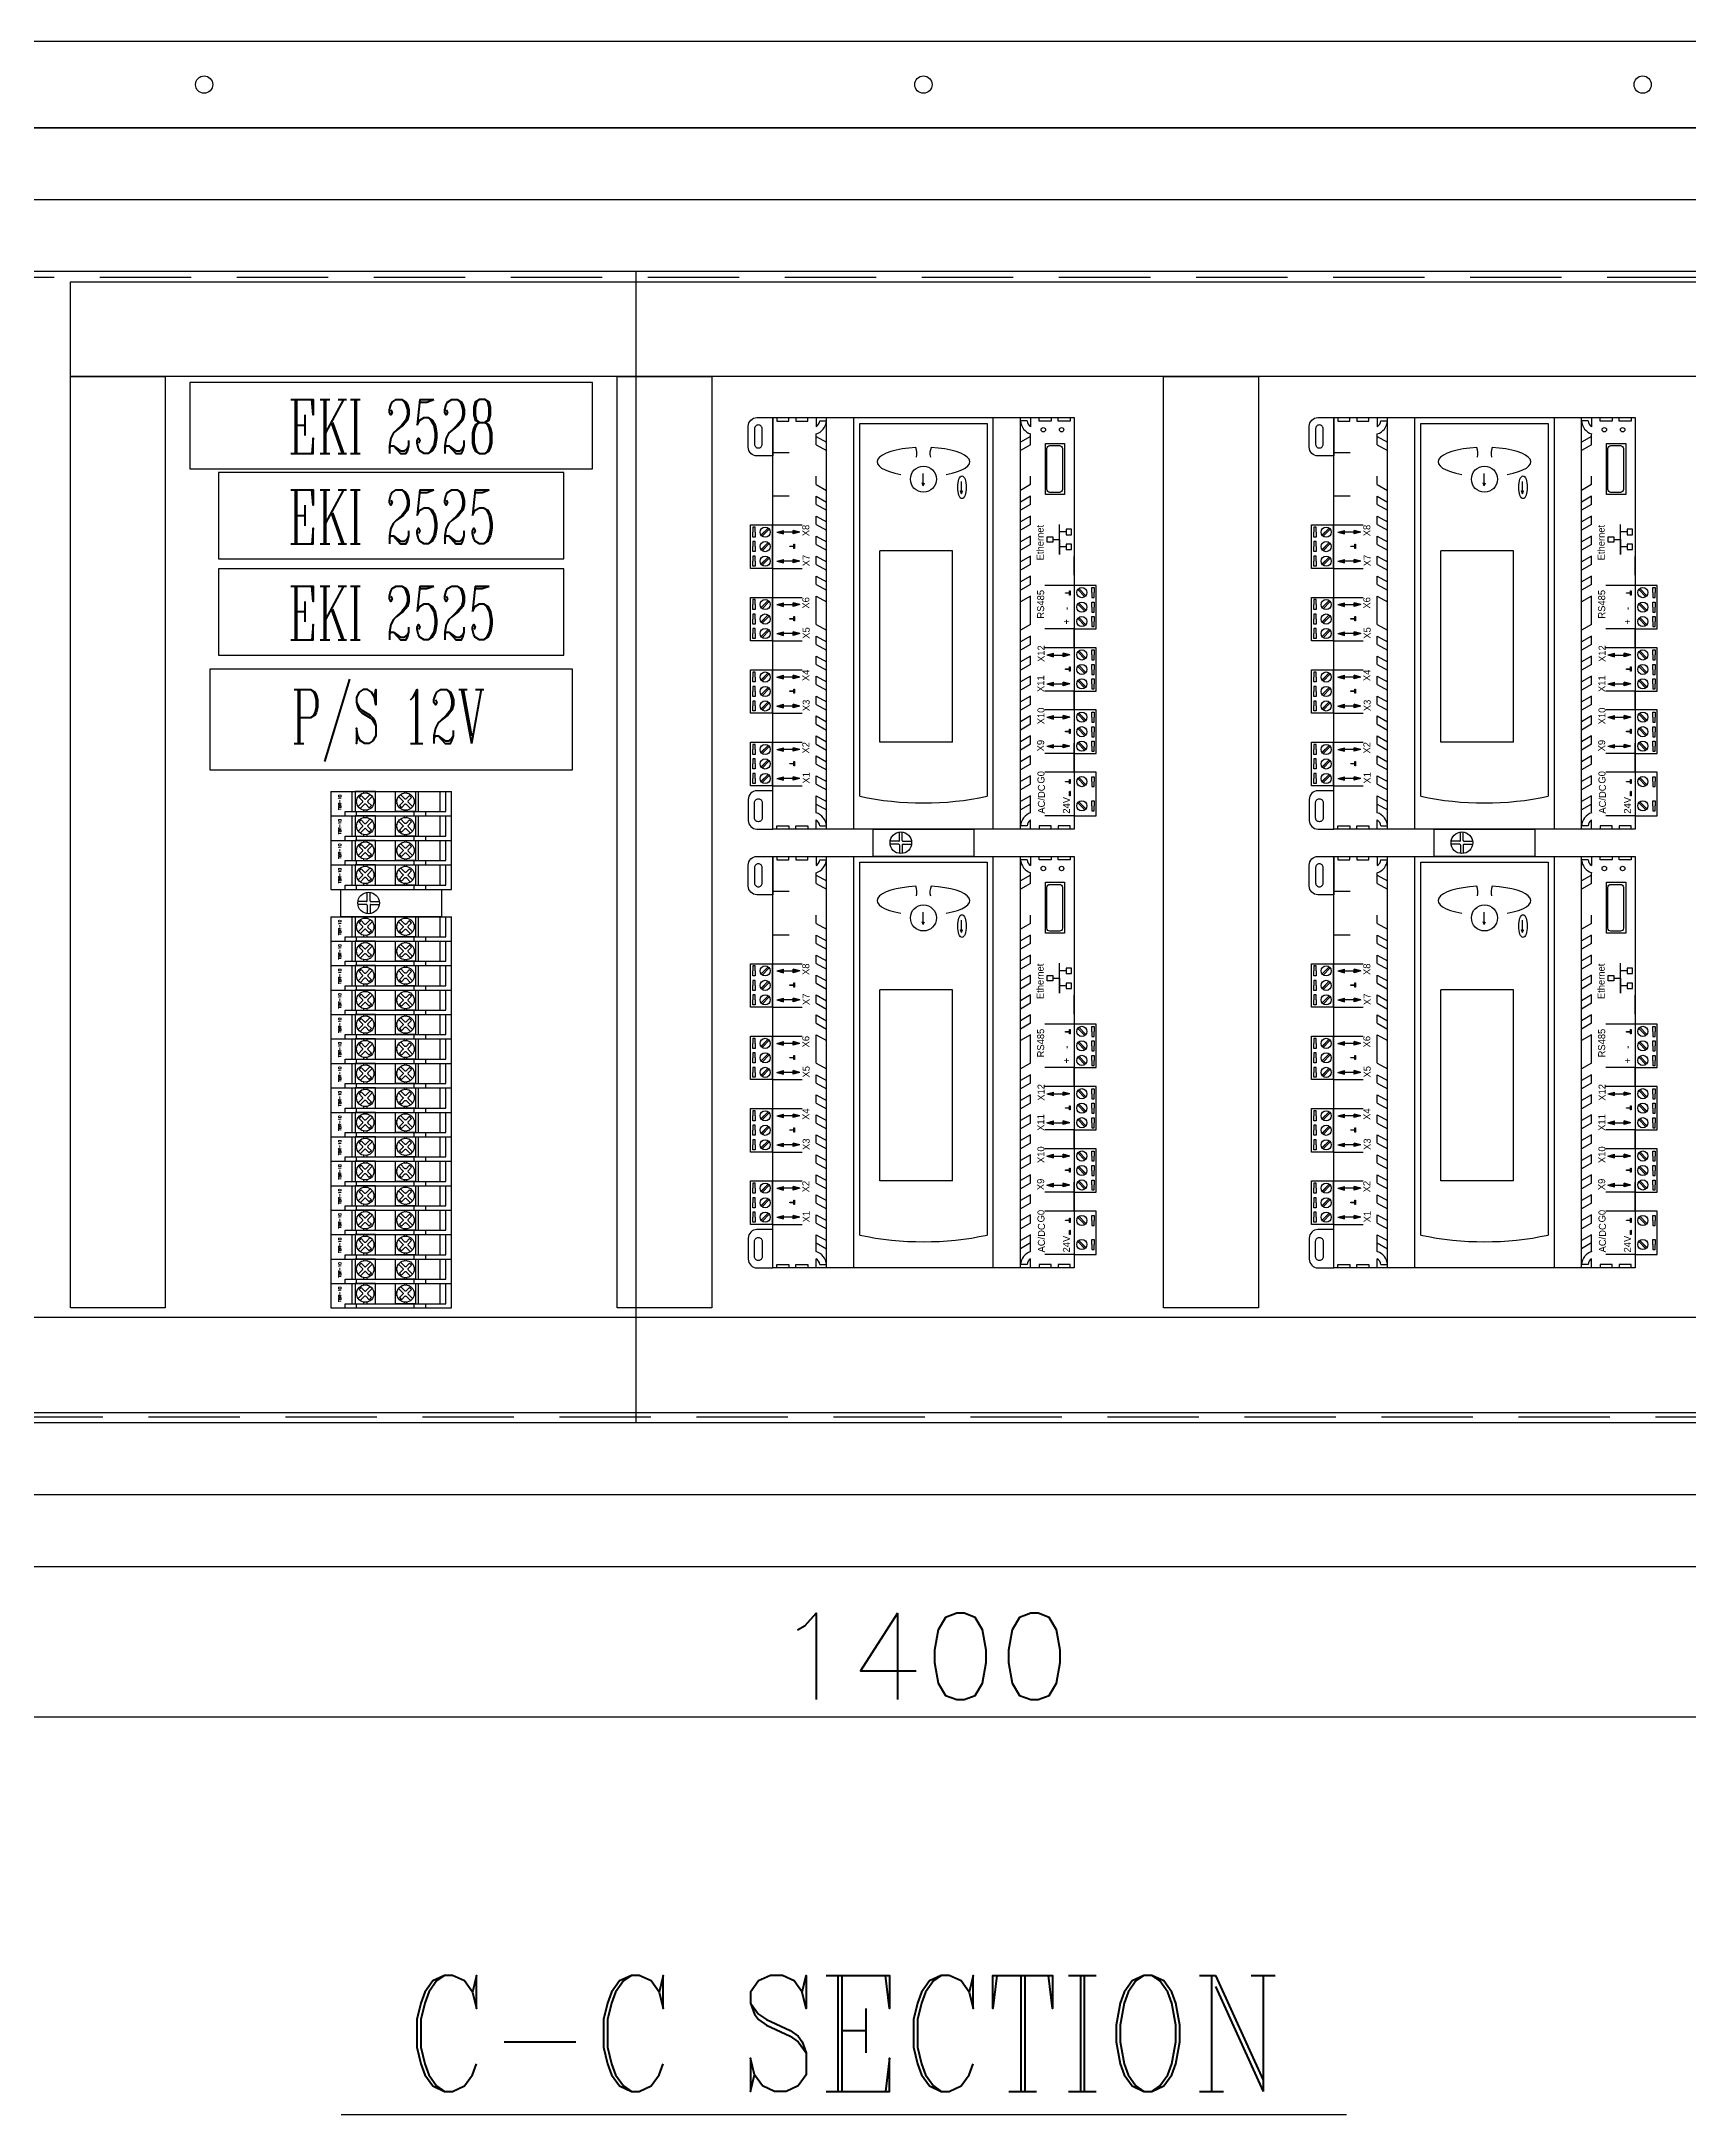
# Model space of a CAD drawing. Extents: x -276 to 10601, y -180 to 3883.
# Drawn here: x 2886 to 3459, y 1834 to 2555 of the extents above; entities that cross this region are included whole.
import ezdxf
from ezdxf.enums import TextEntityAlignment as Align

# ---------------------------------------------------------------- set-up
doc = ezdxf.new("R2010")
doc.units = 0
doc.header["$LTSCALE"] = 10
doc.header["$MEASUREMENT"] = 0
doc.linetypes.add('HIDDEN', pattern=[9.525, 6.35, -3.175])
doc.layers.get('0').update_dxf_attribs({"linetype": 'CONTINUOUS'})
doc.layers.get('Defpoints').update_dxf_attribs({"linetype": 'CONTINUOUS'})
doc.layers.add('TEXT', color=2, linetype='CONTINUOUS')
doc.styles.add('CHINA', font='ROMANC.SHX', dxfattribs={"width": 0.8, "bigfont": 'stsl.shx'})
doc.styles.add('STSL', font='simplex', dxfattribs={"bigfont": 'STSL.SHX'})
doc.styles.add('文字-水平', font='txt.shx', dxfattribs={"bigfont": 'ccad.shx'})
doc.dimstyles.get("Standard").update_dxf_attribs({"dimtxt": 0.18, "dimasz": 0.18, "dimexe": 0.18, "dimexo": 0.0625, "dimgap": 0.09, "dimtad": 0, "dimtih": 1, "dimtoh": 1, "dimdec": 0, "dimzin": 0, "dimdsep": 46, "dimtxsty": 'Standard', "dimcen": 0.09, "dimadec": 1, "dimazin": 0, "dimtfac": 1, "dimtdec": 0, "dimtofl": 0, "dimtmove": 0, "dimatfit": 3, "dimfxl": 0, "dimtolj": 1, "dimtzin": 0, "dimarcsym": 0})

# ---------------------------------------------------------------- blocks, each defined once
blk = doc.blocks.new('*D21')
at = {"color": 3, "lineweight": -2, "ltscale": 0.5, "transparency": 16777216}
for p, q in [((2492.73, 2066.91), (2492.73, 1968.6)), ((3892.73, 2066.91), (3892.73, 1968.6)), ((2510.73, 1972.6), (3874.73, 1972.6))]:
    blk.add_line(p, q, dxfattribs=at)
at = {"color": 3, "ltscale": 0.5, "transparency": 16777216}
for points in [[(2510.73, 1975.6), (2510.73, 1969.6), (2492.73, 1972.6)], [(3874.73, 1975.6), (3874.73, 1969.6), (3892.73, 1972.6)]]:
    blk.add_solid(points, dxfattribs=at)
at = {"layer": 'Defpoints', "color": 0, "ltscale": 0.5, "transparency": 16777216}
for p in [(2492.73, 2074.91), (3892.73, 2074.91), (3892.73, 1972.6)]:
    blk.add_point(p, dxfattribs=at)
at = {"color": 3, "ltscale": 0.5, "transparency": 16777216, "insert": (3192.73, 1993.6), "char_height": 30, "attachment_point": 5, "style": 'STSL'}
blk.add_mtext('\\A1;1400', dxfattribs=at)
blk = doc.blocks.new('JT')
h = blk.add_hatch(color=256)
h.paths.add_polyline_path([(1354.3, 180.8), (1354.3, 177), (1355.3, 177)])
h.paths.add_polyline_path([(1354.3, 180.8), (1353.3, 177), (1354.3, 177)])
for p, q in [((1354.3, 180.8), (1353.3, 177)), ((1354.3, 180.8), (1355.3, 177)), ((1353.3, 177), (1355.3, 177))]:
    blk.add_line(p, q)
blk = doc.blocks.new('FJ')
h = blk.add_hatch(color=256)
h.paths.add_polyline_path([(1363.9, 177.4), (1362.7, 177.4), (1362.7, 177.1), (1363.9, 177.1)])
h.paths.add_polyline_path([(1362.7, 177.4), (1361.5, 177.4), (1361.5, 177.1), (1362.7, 177.1)])
blk.add_lwpolyline([(1361.5, 177.4), (1363.9, 177.4), (1363.9, 177.1), (1361.5, 177.1)], close=True)
blk = doc.blocks.new('A$C52AC485F')
for p, q in [((15.08, 120.15), (19.71, 120.15)), ((15.08, 112.58), (15.08, 120.15)), ((15.08, 120.15), (20.12, 120.15)), ((16.14, 116.17), (18.66, 113.71)), ((16.49, 116.54), (19.02, 114.07)), ((16.49, 116.54), (19.02, 114.07)), ((16.52, 116.51), (19.02, 114.07)), ((19.71, 120.15), (24.35, 120.15)), ((20.12, 120.15), (25.15, 120.15)), ((21.18, 116.17), (23.7, 113.71)), ((21.53, 116.54), (24.06, 114.07)), ((21.53, 116.54), (24.06, 114.07)), ((21.56, 116.51), (24.06, 114.07)), ((24.35, 120.15), (28.98, 120.15)), ((25.15, 120.15), (30.19, 120.15)), ((26.21, 116.17), (28.73, 113.71)), ((26.56, 116.54), (29.09, 114.07)), ((26.56, 116.54), (29.09, 114.07)), ((26.59, 116.51), (29.09, 114.07)), ((30.19, 120.15), (30.19, 112.58)), ((40.26, 120.15), (44.89, 120.15)), ((40.26, 112.58), (40.26, 120.15)), ((40.26, 120.15), (45.29, 120.15)), ((41.32, 116.17), (43.84, 113.71)), ((41.67, 116.54), (44.2, 114.07)), ((41.67, 116.54), (44.2, 114.07)), ((41.7, 116.51), (44.2, 114.07)), ((44.89, 120.15), (49.52, 120.15)), ((45.29, 120.15), (50.33, 120.15)), ((46.36, 116.17), (48.88, 113.71)), ((46.71, 116.54), (49.23, 114.07)), ((46.71, 116.54), (49.23, 114.07)), ((46.74, 116.51), (49.23, 114.07)), ((49.52, 120.15), (54.16, 120.15)), ((50.33, 120.15), (55.36, 120.15)), ((51.39, 116.17), (53.91, 113.71)), ((51.74, 116.54), (54.27, 114.07)), ((51.74, 116.54), (54.27, 114.07)), ((51.77, 116.51), (54.27, 114.07)), ((55.37, 120.15), (55.37, 112.58)), ((65.44, 120.15), (70.07, 120.15)), ((65.44, 112.58), (65.44, 120.15)), ((65.44, 120.15), (70.47, 120.15)), ((66.5, 116.17), (69.02, 113.71)), ((66.85, 116.54), (69.38, 114.07)), ((66.85, 116.54), (69.38, 114.07)), ((66.88, 116.51), (69.38, 114.07)), ((70.07, 120.15), (74.7, 120.15)), ((70.47, 120.15), (75.51, 120.15)), ((71.53, 116.17), (74.05, 113.71)), ((71.88, 116.54), (74.41, 114.07)), ((71.88, 116.54), (74.41, 114.07)), ((71.91, 116.51), (74.41, 114.07)), ((74.7, 120.15), (79.33, 120.15)), ((75.51, 120.15), (80.54, 120.15)), ((76.57, 116.17), (79.09, 113.71)), ((76.92, 116.54), (79.45, 114.07)), ((76.92, 116.54), (79.45, 114.07)), ((76.95, 116.51), (79.45, 114.07)), ((80.54, 120.15), (80.54, 112.58)), ((90.61, 120.15), (95.25, 120.15)), ((90.61, 112.58), (90.61, 120.15)), ((90.61, 120.15), (95.65, 120.15)), ((91.67, 116.17), (94.2, 113.71)), ((92.03, 116.54), (94.55, 114.07)), ((92.03, 116.54), (94.55, 114.07)), ((92.06, 116.51), (94.55, 114.07)), ((95.25, 120.15), (99.88, 120.15)), ((95.65, 120.15), (100.68, 120.15)), ((96.71, 116.17), (99.23, 113.71)), ((97.06, 116.54), (99.59, 114.07)), ((97.06, 116.54), (99.59, 114.07)), ((97.09, 116.51), (99.59, 114.07)), ((99.88, 120.15), (104.51, 120.15)), ((100.68, 120.15), (105.72, 120.15)), ((101.75, 116.17), (104.27, 113.71)), ((102.1, 116.54), (104.62, 114.07)), ((102.1, 116.54), (104.62, 114.07)), ((102.13, 116.51), (104.62, 114.07)), ((105.72, 120.15), (105.72, 112.58)), ((0, 112.44), (143, 112.44)), ((0, 7.71), (0, 112.44)), ((0, 112.44), (15.11, 112.44)), ((0, 111.08), (1.17, 111.08)), ((1.17, 111.08), (1.17, 106.91)), ((15.08, 112.58), (20.12, 112.58)), ((15.08, 112.44), (15.08, 102.27)), ((17.57, 105.31), (17.57, 108.68)), ((20.12, 112.58), (25.15, 112.58)), ((25.15, 112.58), (30.19, 112.58)), ((27.64, 105.31), (27.64, 108.68)), ((30.19, 112.44), (30.19, 102.27)), ((30.19, 112.44), (40.26, 112.44)), ((40.26, 112.58), (45.29, 112.58)), ((40.26, 112.44), (40.26, 102.27)), ((42.75, 105.31), (42.75, 108.68)), ((45.29, 112.58), (50.33, 112.58)), ((50.33, 112.58), (55.37, 112.58)), ((52.81, 105.31), (52.81, 108.68)), ((55.37, 112.44), (55.37, 102.27)), ((65.44, 112.58), (70.47, 112.58)), ((65.44, 112.44), (65.44, 102.27)), ((67.92, 105.31), (67.92, 108.68)), ((70.47, 112.58), (75.51, 112.58)), ((75.51, 112.58), (80.54, 112.58)), ((77.99, 105.31), (77.99, 108.68)), ((80.54, 112.44), (80.54, 102.27)), ((90.61, 112.58), (95.65, 112.58)), ((90.61, 112.44), (90.61, 102.27)), ((93.1, 105.31), (93.1, 108.68)), ((95.65, 112.58), (100.68, 112.58)), ((100.68, 112.58), (105.72, 112.58)), ((103.17, 105.31), (103.17, 108.68)), ((105.72, 112.44), (105.72, 102.27)), ((115.79, 112.44), (115.79, 106.73)), ((130.9, 112.44), (130.9, 106.73)), ((143, 111.08), (141.82, 111.08)), ((141.82, 111.08), (141.82, 106.91)), ((143, 112.44), (143, 7.71)), ((1.17, 106.91), (0, 106.91)), ((0, 104.43), (1.17, 104.43)), ((1.17, 104.43), (1.17, 100.26)), ((141.82, 106.91), (143, 106.91)), ((143, 104.43), (141.82, 104.43)), ((141.82, 104.43), (141.82, 100.26)), ((1.17, 100.26), (0, 100.26)), ((0, 97.33), (3.16, 97.33)), ((0, 93.81), (143, 93.81)), ((1.14, 96.1), (1.14, 93.81)), ((5.68, 97.33), (11.53, 97.33)), ((8.64, 97.33), (6.64, 93.81)), ((11.53, 97.33), (9.54, 93.81)), ((15.58, 97.33), (13.59, 93.81)), ((15.58, 97.33), (13.59, 93.81)), ((15.58, 97.33), (18.47, 97.33)), ((18.47, 97.33), (16.48, 93.81)), ((18.47, 97.33), (16.48, 93.81)), ((22.52, 97.33), (20.53, 93.81)), ((22.52, 97.33), (25.41, 97.33)), ((25.41, 97.33), (23.42, 93.81)), ((29.46, 97.33), (27.47, 93.81)), ((29.46, 97.33), (32.36, 97.33)), ((32.36, 97.33), (30.36, 93.81)), ((36.41, 97.33), (34.41, 93.81)), ((36.41, 97.33), (39.3, 97.33)), ((39.3, 97.33), (37.31, 93.81)), ((43.35, 97.33), (41.35, 93.81)), ((43.35, 97.33), (46.24, 97.33)), ((46.24, 97.33), (44.25, 93.81)), ((50.29, 97.33), (48.3, 93.81)), ((50.29, 97.33), (53.18, 97.33)), ((53.18, 97.33), (51.19, 93.81)), ((57.23, 97.33), (55.24, 93.81)), ((57.23, 97.33), (60.13, 97.33)), ((60.13, 97.33), (58.13, 93.81)), ((64.18, 97.33), (62.18, 93.81)), ((64.18, 97.33), (67.07, 97.33)), ((67.07, 97.33), (65.07, 93.81)), ((71.12, 97.33), (69.12, 93.81)), ((71.12, 97.33), (78.06, 97.33)), ((78.06, 97.33), (80.95, 97.33)), ((80.95, 97.33), (78.96, 93.81)), ((85, 97.33), (83.01, 93.81)), ((85, 97.33), (87.9, 97.33)), ((87.9, 97.33), (85.9, 93.81)), ((91.94, 97.33), (89.95, 93.81)), ((91.94, 97.33), (94.84, 97.33)), ((94.84, 97.33), (92.84, 93.81)), ((98.89, 97.33), (96.89, 93.81)), ((98.89, 97.33), (101.78, 97.33)), ((101.78, 97.33), (99.79, 93.81)), ((105.83, 97.33), (103.84, 93.81)), ((105.83, 97.33), (108.72, 97.33)), ((108.72, 97.33), (106.73, 93.81)), ((112.77, 97.33), (110.78, 93.81)), ((112.77, 97.33), (115.66, 97.33)), ((115.66, 97.33), (113.67, 93.81)), ((119.71, 97.33), (117.72, 93.81)), ((119.71, 97.33), (122.61, 97.33)), ((133.6, 97.33), (131.6, 93.81)), ((133.6, 97.33), (137.32, 97.33)), ((136.49, 97.33), (134.5, 93.81)), ((143, 97.33), (139.84, 97.33)), ((141.82, 100.26), (143, 100.26)), ((141.86, 96.1), (141.86, 93.81)), ((0, 84.24), (143, 84.24)), ((11.38, 82.23), (140.99, 82.23)), ((140.99, 82.23), (140.99, 37.92)), ((30.21, 75.18), (96.68, 75.18)), ((30.21, 50), (30.21, 75.18)), ((96.68, 50), (96.68, 75.18)), ((119.31, 60.12), (120.31, 60.48)), ((119.31, 60.12), (123.58, 60.12)), ((119.31, 60.12), (120.31, 59.76)), ((30.21, 50), (96.68, 50)), ((116.53, 46.84), (117.53, 47.21)), ((116.53, 46.84), (120.8, 46.84)), ((116.53, 46.84), (117.53, 46.48)), ((117.53, 47.21), (117.53, 46.48)), ((140.99, 37.92), (11.38, 37.92)), ((143, 35.9), (0, 35.9)), ((0, 26.34), (143, 26.34)), ((0, 22.81), (3.16, 22.81)), ((1.14, 24.05), (1.14, 26.34)), ((5.68, 22.81), (11.53, 22.81)), ((8.64, 22.81), (6.64, 26.34)), ((11.53, 22.81), (9.54, 26.34)), ((15.58, 22.81), (13.59, 26.34)), ((15.58, 22.81), (13.59, 26.34)), ((15.58, 22.81), (18.47, 22.81)), ((18.47, 22.81), (16.48, 26.34)), ((18.47, 22.81), (16.48, 26.34)), ((22.52, 22.81), (20.53, 26.34)), ((22.52, 22.81), (25.41, 22.81)), ((25.41, 22.81), (23.42, 26.34)), ((29.46, 22.81), (27.47, 26.34)), ((29.46, 22.81), (32.36, 22.81)), ((32.36, 22.81), (30.36, 26.34)), ((36.41, 22.81), (34.41, 26.34)), ((36.41, 22.81), (39.3, 22.81)), ((39.3, 22.81), (37.31, 26.34)), ((43.35, 22.81), (41.35, 26.34)), ((43.35, 22.81), (46.24, 22.81)), ((46.24, 22.81), (44.25, 26.34)), ((50.29, 22.81), (48.3, 26.34)), ((50.29, 22.81), (53.18, 22.81)), ((53.18, 22.81), (51.19, 26.34)), ((57.23, 22.81), (55.24, 26.34)), ((57.23, 22.81), (60.13, 22.81)), ((60.13, 22.81), (58.13, 26.34)), ((64.18, 22.81), (62.18, 26.34)), ((64.18, 22.81), (67.07, 22.81)), ((67.07, 22.81), (65.07, 26.34)), ((71.12, 22.81), (69.12, 26.34)), ((71.12, 22.81), (78.06, 22.81)), ((78.06, 22.81), (80.95, 22.81)), ((80.95, 22.81), (78.96, 26.34)), ((85, 22.81), (83.01, 26.34)), ((85, 22.81), (87.9, 22.81)), ((87.9, 22.81), (85.9, 26.34)), ((91.94, 22.81), (89.95, 26.34)), ((91.94, 22.81), (94.84, 22.81)), ((94.84, 22.81), (92.84, 26.34)), ((98.89, 22.81), (96.89, 26.34)), ((98.89, 22.81), (101.78, 22.81)), ((101.78, 22.81), (99.79, 26.34)), ((105.83, 22.81), (103.84, 26.34)), ((105.83, 22.81), (108.72, 22.81)), ((108.72, 22.81), (106.73, 26.34)), ((112.77, 22.81), (110.78, 26.34)), ((112.77, 22.81), (115.66, 22.81)), ((115.66, 22.81), (113.67, 26.34)), ((119.71, 22.81), (117.72, 26.34)), ((119.71, 22.81), (122.61, 22.81)), ((133.6, 22.81), (131.6, 26.34)), ((133.6, 22.81), (137.32, 22.81)), ((136.49, 22.81), (134.5, 26.34)), ((143, 22.81), (139.84, 22.81)), ((141.86, 24.05), (141.86, 26.34)), ((1.17, 19.88), (0, 19.88)), ((0, 15.72), (1.17, 15.72)), ((1.17, 15.72), (1.17, 19.88)), ((4.63, 7.71), (4.63, 17.88)), ((19.74, 7.71), (19.74, 17.88)), ((26.28, 7.71), (26.28, 17.88)), ((28.77, 14.84), (28.77, 11.46)), ((38.84, 14.84), (38.84, 11.46)), ((41.39, 7.71), (41.39, 17.88)), ((47.94, 7.71), (47.94, 17.88)), ((50.42, 14.84), (50.42, 11.46)), ((60.49, 14.84), (60.49, 11.46)), ((63.04, 7.71), (63.04, 17.88)), ((69.59, 7.71), (69.59, 17.88)), ((84.7, 7.71), (84.7, 17.88)), ((100.66, 15.14), (100.66, 12.83)), ((141.82, 15.72), (141.82, 19.88)), ((141.82, 19.88), (143, 19.88)), ((143, 15.72), (141.82, 15.72)), ((1.17, 13.23), (0, 13.23)), ((0, 9.06), (1.17, 9.06)), ((143, 7.71), (0, 7.71)), ((1.17, 9.06), (1.17, 13.23)), ((4.63, 7.57), (4.63, 0)), ((4.63, 7.57), (9.67, 7.57)), ((9.67, 7.57), (14.7, 7.57)), ((14.7, 7.57), (19.74, 7.57)), ((19.74, 7.71), (29.81, 7.71)), ((19.74, 7.71), (26.28, 7.71)), ((19.74, 0), (19.74, 7.57)), ((26.28, 7.57), (26.28, 0)), ((26.28, 7.57), (31.32, 7.57)), ((31.32, 7.57), (36.35, 7.57)), ((36.35, 7.57), (41.39, 7.57)), ((41.39, 7.71), (47.94, 7.71)), ((41.39, 0), (41.39, 7.57)), ((47.94, 7.57), (47.94, 0)), ((47.94, 7.57), (52.97, 7.57)), ((52.97, 7.57), (58.01, 7.57)), ((58.01, 7.57), (63.04, 7.57)), ((63.04, 7.71), (69.59, 7.71)), ((63.04, 0), (63.04, 7.57)), ((69.59, 7.57), (69.59, 0)), ((69.59, 7.57), (74.62, 7.57)), ((74.62, 7.57), (79.66, 7.57)), ((79.66, 7.57), (84.7, 7.57)), ((84.7, 0), (84.7, 7.57)), ((88.22, 7.71), (94.77, 7.71)), ((95.45, 12.83), (105.87, 12.83)), ((100.66, 12.83), (95.45, 12.83)), ((98.05, 10.52), (98.05, 12.83)), ((100.66, 12.83), (105.87, 12.83)), ((103.26, 10.52), (103.26, 12.83)), ((141.82, 9.06), (141.82, 13.23)), ((141.82, 13.23), (143, 13.23)), ((143, 9.06), (141.82, 9.06)), ((6.64, 3.98), (9.16, 6.44)), ((6.99, 3.61), (9.52, 6.08)), ((6.99, 3.61), (9.52, 6.08)), ((7.02, 3.64), (9.52, 6.08)), ((15.03, 3.98), (17.55, 6.44)), ((15.38, 3.61), (17.91, 6.08)), ((15.38, 3.61), (17.91, 6.08)), ((15.41, 3.64), (17.91, 6.08)), ((27.34, 3.98), (29.87, 6.44)), ((27.7, 3.61), (30.22, 6.08)), ((27.7, 3.61), (30.22, 6.08)), ((27.73, 3.64), (30.22, 6.08)), ((32.38, 3.98), (34.9, 6.44)), ((32.73, 3.61), (35.26, 6.08)), ((32.73, 3.61), (35.26, 6.08)), ((32.76, 3.64), (35.26, 6.08)), ((37.42, 3.98), (39.94, 6.44)), ((37.77, 3.61), (40.29, 6.08)), ((37.77, 3.61), (40.29, 6.08)), ((37.8, 3.64), (40.29, 6.08)), ((49, 3.98), (51.52, 6.44)), ((49.35, 3.61), (51.88, 6.08)), ((49.35, 3.61), (51.88, 6.08)), ((49.38, 3.64), (51.88, 6.08)), ((54.03, 3.98), (56.55, 6.44)), ((54.38, 3.61), (56.91, 6.08)), ((54.38, 3.61), (56.91, 6.08)), ((54.41, 3.64), (56.91, 6.08)), ((59.07, 3.98), (61.59, 6.44)), ((59.42, 3.61), (61.95, 6.08)), ((59.42, 3.61), (61.95, 6.08)), ((59.45, 3.64), (61.95, 6.08)), ((70.65, 3.98), (73.17, 6.44)), ((71, 3.61), (73.53, 6.08)), ((71, 3.61), (73.53, 6.08)), ((71.03, 3.64), (73.53, 6.08)), ((75.69, 3.98), (78.21, 6.44)), ((76.04, 3.61), (78.56, 6.08)), ((76.04, 3.61), (78.56, 6.08)), ((76.07, 3.64), (78.56, 6.08)), ((80.72, 3.98), (83.24, 6.44)), ((81.07, 3.61), (83.6, 6.08)), ((81.07, 3.61), (83.6, 6.08)), ((81.1, 3.64), (83.6, 6.08)), ((4.63, 0), (9.26, 0)), ((4.63, 0), (9.67, 0)), ((9.26, 0), (13.9, 0)), ((9.67, 0), (14.7, 0)), ((13.9, 0), (18.53, 0)), ((14.7, 0), (19.74, 0)), ((26.28, 0), (30.92, 0)), ((26.28, 0), (31.32, 0)), ((30.92, 0), (35.55, 0)), ((31.32, 0), (36.35, 0)), ((35.55, 0), (40.18, 0)), ((36.35, 0), (41.39, 0)), ((47.94, 0), (52.57, 0)), ((47.94, 0), (52.97, 0)), ((52.57, 0), (57.2, 0)), ((52.97, 0), (58.01, 0)), ((57.2, 0), (61.83, 0)), ((58.01, 0), (63.04, 0)), ((69.59, 0), (74.22, 0)), ((69.59, 0), (74.62, 0)), ((74.22, 0), (78.85, 0)), ((74.62, 0), (79.66, 0)), ((78.85, 0), (83.49, 0)), ((79.66, 0), (84.69, 0))]:
    blk.add_line(p, q)
for points in [[(0, 112.44), (13.32, 112.44), (13.32, 117.94, 0.414214), (10.3, 120.96), (3.02, 120.96, 0.414214), (0, 117.94)], [(3.87, 118.76), (9.24, 118.76, -0.414214), (10.55, 117.45), (10.55, 117.41, -0.414214), (9.24, 116.1), (3.87, 116.1, -0.414214), (2.56, 117.41), (2.56, 117.45, -0.414214)], [(143, 112.44), (129.68, 112.44), (129.68, 117.94, -0.414214), (132.7, 120.96), (139.98, 120.96, -0.414214), (143, 117.94)], [(139.13, 118.76), (133.76, 118.76, 0.414214), (132.45, 117.45), (132.45, 117.41, 0.414214), (133.76, 116.1), (139.13, 116.1, 0.414214), (140.44, 117.41), (140.44, 117.45, 0.414214)], [(118.01, 17.15), (132.26, 17.15, -0.414214), (133.26, 16.14), (133.26, 12.78, -0.414214), (132.26, 11.78), (118.01, 11.78, -0.414214), (117, 12.78), (117, 16.14, -0.414214)]]:
    blk.add_lwpolyline(points, format="xyb", close=True)
for points in [[(17.6, 118.58), (15.87, 118.58), (15.87, 119.41), (17.6, 119.41)], [(17.6, 118.58), (19.33, 118.58), (19.33, 119.41), (17.6, 119.41)], [(22.63, 118.58), (20.91, 118.58), (20.91, 119.41), (22.63, 119.41)], [(22.63, 118.58), (24.36, 118.58), (24.36, 119.41), (22.63, 119.41)], [(27.67, 118.58), (25.94, 118.58), (25.94, 119.41), (27.67, 119.41)], [(27.67, 118.58), (29.4, 118.58), (29.4, 119.41), (27.67, 119.41)], [(42.78, 118.58), (41.05, 118.58), (41.05, 119.41), (42.78, 119.41)], [(42.78, 118.58), (44.51, 118.58), (44.51, 119.41), (42.78, 119.41)], [(47.81, 118.58), (46.08, 118.58), (46.08, 119.41), (47.81, 119.41)], [(47.81, 118.58), (49.54, 118.58), (49.54, 119.41), (47.81, 119.41)], [(52.85, 118.58), (51.12, 118.58), (51.12, 119.41), (52.85, 119.41)], [(52.85, 118.58), (54.58, 118.58), (54.58, 119.41), (52.85, 119.41)], [(67.95, 118.58), (66.22, 118.58), (66.22, 119.41), (67.95, 119.41)], [(67.95, 118.58), (69.68, 118.58), (69.68, 119.41), (67.95, 119.41)], [(72.99, 118.58), (71.26, 118.58), (71.26, 119.41), (72.99, 119.41)], [(72.99, 118.58), (74.72, 118.58), (74.72, 119.41), (72.99, 119.41)], [(78.02, 118.58), (76.29, 118.58), (76.29, 119.41), (78.02, 119.41)], [(78.02, 118.58), (79.75, 118.58), (79.75, 119.41), (78.02, 119.41)], [(93.13, 118.58), (91.4, 118.58), (91.4, 119.41), (93.13, 119.41)], [(93.13, 118.58), (94.86, 118.58), (94.86, 119.41), (93.13, 119.41)], [(98.17, 118.58), (96.44, 118.58), (96.44, 119.41), (98.17, 119.41)], [(98.17, 118.58), (99.9, 118.58), (99.9, 119.41), (98.17, 119.41)], [(103.2, 118.58), (101.47, 118.58), (101.47, 119.41), (103.2, 119.41)], [(103.2, 118.58), (104.93, 118.58), (104.93, 119.41), (103.2, 119.41)], [(8.09, 1.56), (6.36, 1.56), (6.36, 0.74), (8.09, 0.74)], [(8.09, 1.56), (9.82, 1.56), (9.82, 0.74), (8.09, 0.74)], [(16.48, 1.56), (14.75, 1.56), (14.75, 0.74), (16.48, 0.74)], [(16.48, 1.56), (18.21, 1.56), (18.21, 0.74), (16.48, 0.74)], [(28.8, 1.56), (27.07, 1.56), (27.07, 0.74), (28.8, 0.74)], [(28.8, 1.56), (30.53, 1.56), (30.53, 0.74), (28.8, 0.74)], [(33.84, 1.56), (32.11, 1.56), (32.11, 0.74), (33.84, 0.74)], [(33.84, 1.56), (35.57, 1.56), (35.57, 0.74), (33.84, 0.74)], [(38.87, 1.56), (37.14, 1.56), (37.14, 0.74), (38.87, 0.74)], [(38.87, 1.56), (40.6, 1.56), (40.6, 0.74), (38.87, 0.74)], [(50.45, 1.56), (48.72, 1.56), (48.72, 0.74), (50.45, 0.74)], [(50.45, 1.56), (52.18, 1.56), (52.18, 0.74), (50.45, 0.74)], [(55.49, 1.56), (53.76, 1.56), (53.76, 0.74), (55.49, 0.74)], [(55.49, 1.56), (57.22, 1.56), (57.22, 0.74), (55.49, 0.74)], [(60.52, 1.56), (58.79, 1.56), (58.79, 0.74), (60.52, 0.74)], [(60.52, 1.56), (62.25, 1.56), (62.25, 0.74), (60.52, 0.74)], [(72.11, 1.56), (70.38, 1.56), (70.38, 0.74), (72.11, 0.74)], [(72.11, 1.56), (73.84, 1.56), (73.84, 0.74), (72.11, 0.74)], [(77.14, 1.56), (75.41, 1.56), (75.41, 0.74), (77.14, 0.74)], [(77.14, 1.56), (78.87, 1.56), (78.87, 0.74), (77.14, 0.74)], [(82.18, 1.56), (80.45, 1.56), (80.45, 0.74), (82.18, 0.74)], [(82.18, 1.56), (83.91, 1.56), (83.91, 0.74), (82.18, 0.74)]]:
    blk.add_lwpolyline(points)
for points in [[(99.71, 17.07), (101.6, 17.07), (101.6, 15.14), (99.71, 15.14)], [(116.3, 17.67), (134.05, 17.67), (134.05, 10.99), (116.3, 10.99)], [(97.11, 8.59), (99, 8.59), (99, 10.52), (97.11, 10.52)], [(102.32, 8.59), (104.21, 8.59), (104.21, 10.52), (102.32, 10.52)]]:
    blk.add_lwpolyline(points, close=True)
for centre, radius in [((17.6, 115.11), 1.76), ((22.63, 115.11), 1.76), ((27.67, 115.11), 1.76), ((42.78, 115.11), 1.76), ((47.81, 115.11), 1.76), ((52.85, 115.11), 1.76), ((67.95, 115.11), 1.76), ((72.99, 115.11), 1.76), ((78.02, 115.11), 1.76), ((93.13, 115.11), 1.76), ((98.17, 115.11), 1.76), ((103.2, 115.11), 1.76), ((121.61, 60.07), 4.53), ((138.79, 18.4), 0.779), ((138.79, 12.05), 0.779), ((8.09, 5.04), 1.76), ((16.48, 5.04), 1.76), ((28.8, 5.04), 1.76), ((33.84, 5.04), 1.76), ((38.87, 5.04), 1.76), ((50.45, 5.04), 1.76), ((55.49, 5.04), 1.76), ((60.52, 5.04), 1.76), ((72.11, 5.04), 1.76), ((77.14, 5.04), 1.76), ((82.18, 5.04), 1.76)]:
    blk.add_circle(centre, radius)
for centre, radius, start, end in [((0.83, 98.89), 2.81, 276.4577, 326.41178), ((0.85, 98.87), 5.07, 273.34448, 342.34468), ((142.15, 98.87), 5.07, 197.65532, 266.65552), ((142.17, 98.89), 2.81, 213.58822, 263.5423), ((116.36, 60.07), 107.29, 168.08297, 191.91703), ((130.57, 67.96), 5.62, 256.89008, 291.35126), ((130.57, 52.19), 5.62, 68.64874, 103.10992), ((0.85, 21.27), 5.07, 17.65532, 86.65552), ((0.83, 21.26), 2.81, 33.58822, 83.5423), ((142.15, 21.27), 5.07, 93.34448, 162.34468), ((142.17, 21.26), 2.81, 96.4577, 146.41178)]:
    blk.add_arc(centre, radius, start, end)
for start_param, end_param in [(4.877685, 7.342597), (2.082181, 4.547093)]:
    blk.add_ellipse((127.65, 60.07), major_axis=(0, 16.11), ratio=0.3125, start_param=start_param, end_param=end_param)
blk.add_ellipse((118.79, 46.67), major_axis=(-3.93, 0), ratio=0.378004)
at = {"xscale": 0.6092576875105511, "yscale": 0.6092576875105511, "zscale": 0.6092576875105511}
for name, p in [('JT', (-807.53, 0.83)), ('JT', (-797.47, 0.83)), ('JT', (-782.36, 0.83)), ('JT', (-772.29, 0.83)), ('JT', (-757.18, 0.83)), ('JT', (-747.11, 0.83)), ('JT', (-732, 0.83)), ('JT', (-721.94, 0.83)), ('FJ', (-807.49, -2.99)), ('FJ', (-782.31, -2.99)), ('FJ', (-757.13, -2.99)), ('FJ', (-731.95, -2.99)), ('JT', (-796.33, -93.01)), ('JT', (-786.27, -93.01)), ('JT', (-774.68, -93.01)), ('JT', (-764.61, -93.01)), ('FJ', (-817.94, -98.79)), ('FJ', (-813.7, -98.79)), ('FJ', (-796.28, -98.79)), ('FJ', (-774.63, -98.79)), ('FJ', (-748.17, -98.79))]:
    blk.add_blockref(name, p, dxfattribs=at)
for name, p, xscale, yscale, zscale, rotation in [('JT', (-807.53, 213.16), -0.6092576875105511, 0.6092576874958968, 0.6092576875000183, 180), ('FJ', (130.71, -724.44), 0.6092576875105511, 0.6092576875105511, 0.6092576875105511, 90), ('JT', (-797.47, 213.16), -0.6092576875105511, 0.6092576874958968, 0.6092576875000183, 180), ('JT', (-782.36, 213.16), -0.6092576875105511, 0.6092576874958968, 0.6092576875000183, 180), ('FJ', (155.89, -724.44), 0.6092576875105511, 0.6092576875105511, 0.6092576875105511, 90), ('JT', (-772.29, 213.16), -0.6092576875105511, 0.6092576874958968, 0.6092576875000183, 180), ('JT', (-757.18, 213.16), -0.6092576875105511, 0.6092576874958968, 0.6092576875000183, 180), ('FJ', (181.06, -724.44), 0.6092576875105511, 0.6092576875105511, 0.6092576875105511, 90), ('JT', (-747.11, 213.16), -0.6092576875105511, 0.6092576874958968, 0.6092576875000183, 180), ('JT', (-732, 213.16), -0.6092576875105511, 0.6092576874958968, 0.6092576875000183, 180), ('FJ', (206.24, -724.44), 0.6092576875105511, 0.6092576875105511, 0.6092576875105511, 90), ('JT', (-721.94, 213.16), -0.6092576875105511, 0.6092576874958968, 0.6092576875000183, 180), ('FJ', (124.49, -820.24), 0.6092576875105511, 0.6092576875105511, 0.6092576875105511, 90), ('JT', (-796.33, 119.31), -0.6092576875105511, 0.6092576874958968, 0.6092576875000183, 180), ('FJ', (141.91, -820.24), 0.6092576875105511, 0.6092576875105511, 0.6092576875105511, 90), ('JT', (-786.27, 119.31), -0.6092576875105511, 0.6092576874958968, 0.6092576875000183, 180), ('JT', (-774.68, 119.31), -0.6092576875105511, 0.6092576874958968, 0.6092576875000183, 180), ('FJ', (163.56, -820.24), 0.6092576875105511, 0.6092576875105511, 0.6092576875105511, 90), ('JT', (-764.61, 119.31), -0.6092576875105511, 0.6092576874958968, 0.6092576875000183, 180), ('FJ', (190.02, -820.24), 0.6092576875105511, 0.6092576875105511, 0.6092576875105511, 90)]:
    blk.add_blockref(name, p, dxfattribs=dict(xscale=xscale, yscale=yscale, zscale=zscale, rotation=rotation))
at = {"char_height": 2.437, "width": 15.4159}
for s, insert, attachment_point in [('{\\fLiSu|b0|i0|c134|p49;X1}', (15.81, 102.06), 1), ('{\\fLiSu|b0|i0|c134|p49;X2}', (26.25, 102.18), 1), ('{\\fLiSu|b0|i0|c134|p49;X3}', (40.98, 102.06), 1), ('{\\fLiSu|b0|i0|c134|p49;X4}', (51.43, 102.18), 1), ('{\\fLiSu|b0|i0|c134|p49;X5}', (66.16, 102.06), 1), ('{\\fLiSu|b0|i0|c134|p49;X6}', (76.61, 102.18), 1), ('{\\fLiSu|b0|i0|c134|p49;X7}', (91.34, 102.06), 1), ('{\\fLiSu|b0|i0|c134|p49;X8}', (101.78, 102.18), 1), ('{\\fLiSu|b0|i0|c134|p49;AC/DC  }', (5.36, 17.82), 7), ('{\\fLiSu|b0|i0|c134|p49;G0}', (15.8, 17.97), 7), ('{\\fLiSu|b0|i0|c134|p49;X9}', (27.01, 18.08), 7), ('{\\fLiSu|b0|i0|c134|p49;X10}', (36.42, 17.97), 7), ('{\\fLiSu|b0|i0|c134|p49;X11}', (47.63, 18.08), 7), ('{\\fLiSu|b0|i0|c134|p49;X12}', (58.08, 17.97), 7), ('{\\fLiSu|b0|i0|c134|p49;RS485}', (73.14, 18.08), 7), ('{\\fLiSu|b0|i0|c134|p49;Ethernet}', (93.41, 18.26), 7), ('{\\fLiSu|b0|i0|c134|p49;24V }', (5.36, 9.16), 7), ('{\\fLiSu|b0|i0|c134|p49;~ }', (11.55, 7.9), 7), ('{\\fLiSu|b0|i0|c134|p49;+ }', (71.09, 9.16), 7), ('{\\fLiSu|b0|i0|c134|p49;-}', (76.11, 9.16), 7)]:
    blk.add_mtext(s, dxfattribs=dict(at, insert=insert, attachment_point=attachment_point))
blk = doc.blocks.new('MLIBTB1C')
at = {"color": 1}
for p, q in [((4, 8.34), (1.03, 8.34)), ((4, 8.34), (1.03, 8.34)), ((4, 7.34), (1.03, 7.34)), ((4, 7.34), (1.03, 7.34)), ((4.25, 8.59), (4.25, 11.55)), ((4.25, 8.59), (4.25, 11.55)), ((5.25, 8.59), (5.25, 11.55)), ((5.25, 8.59), (5.25, 11.55)), ((5.5, 8.34), (8.47, 8.34)), ((5.5, 8.34), (8.47, 8.34)), ((5.5, 7.34), (8.47, 7.34)), ((5.5, 7.34), (8.47, 7.34)), ((4.25, 7.09), (4.25, 4.12)), ((4.25, 7.09), (4.25, 4.12)), ((5.25, 7.09), (5.25, 4.12)), ((5.25, 7.09), (5.25, 4.12))]:
    blk.add_line(p, q, dxfattribs=at)
blk.add_lwpolyline([(9.5, 17.5), (9.5, -17.5), (0, -17.5), (0, 17.5)], close=True, dxfattribs=at)
blk.add_lwpolyline([(9.5, 17.5), (9.5, -17.5), (0, -17.5), (0, 17.5)], close=True, dxfattribs=at)
blk.add_circle((4.75, 7.84), 3.75, dxfattribs=at)
blk.add_circle((4.75, 7.84), 3.75, dxfattribs=at)
for centre, start, end in [((4, 8.59), 270, 0), ((4, 8.59), 270, 0), ((4, 7.09), 0, 90), ((4, 7.09), 0, 90), ((5.5, 8.59), 180, 270), ((5.5, 8.59), 180, 270), ((5.5, 7.09), 90, 180), ((5.5, 7.09), 90, 180)]:
    blk.add_arc(centre, 0.25, start, end, dxfattribs=at)
blk = doc.blocks.new('MLIBTB4A')
for p, q in [((8.5, 21), (0, 21)), ((0, 21), (0, -21)), ((0, 16), (1.5, 16)), ((1.5, 16), (1.5, -19)), ((8.5, 21), (8.5, -21)), ((0, 12), (1.5, 12)), ((1.5, 13.5), (8.5, 13.5)), ((0, -8), (1.5, -8)), ((0, -12), (1.5, -12)), ((1.5, -9.5), (8.5, -9.5)), ((0, -21), (8.5, -21)), ((1.5, -17), (8.5, -17)), ((1.5, -19), (8.5, -19)), ((8.5, -19), (8.5, -21))]:
    blk.add_line(p, q)
for points in [[(1.5, 5.5), (8.5, 5.5), (8.5, 12.5), (1.5, 12.5)], [(1.5, -1.5), (8.5, -1.5), (8.5, -8.5), (1.5, -8.5)]]:
    blk.add_lwpolyline(points, close=True)
for points in [[(1.5, 9.5), (2.04, 9.5)], [(2.04, 8.5), (1.5, 8.5)], [(4.5, 11.96), (4.5, 12.5)], [(5.5, 12.5), (5.5, 11.96)], [(7.96, 9.5), (8.5, 9.5)], [(8.5, 8.5), (7.96, 8.5)], [(4.5, 5.5), (4.5, 6.04)], [(5.5, 6.04), (5.5, 5.5)], [(2.04, -4.5), (1.5, -4.5)], [(1.5, -5.5), (2.04, -5.5)], [(4.5, -1.5), (4.5, -2.04)], [(5.5, -2.04), (5.5, -1.5)], [(8.5, -4.5), (7.96, -4.5)], [(7.96, -5.5), (8.5, -5.5)], [(4.5, -7.96), (4.5, -8.5)], [(5.5, -8.5), (5.5, -7.96)]]:
    blk.add_lwpolyline(points)
for points in [[(6.74, 6.55), (5.21, 8.08, 0.414214), (4.79, 8.08), (3.59, 6.88), (2.88, 7.59), (4.08, 8.79, 0.414214), (4.08, 9.21), (2.55, 10.74)], [(3.26, 11.45), (4.79, 9.92, 0.414214), (5.21, 9.92), (6.41, 11.12), (7.12, 10.41), (5.92, 9.21, 0.414214), (5.92, 8.79), (7.45, 7.26)], [(6.74, -2.55), (5.21, -4.08, -0.414214), (4.79, -4.08), (3.59, -2.88), (2.88, -3.59), (4.08, -4.79, -0.414214), (4.08, -5.21), (2.55, -6.74)], [(3.26, -7.45), (4.79, -5.92, -0.414214), (5.21, -5.92), (6.41, -7.12), (7.12, -6.41), (5.92, -5.21, -0.414214), (5.92, -4.79), (7.45, -3.26)]]:
    blk.add_lwpolyline(points, format="xyb")
for centre in [(5, 9), (5, -5)]:
    blk.add_circle(centre, 3)
at = {"style": '文字-水平'}
blk.add_text('TBR-10', height=1, dxfattribs=at).set_placement((2.08, 17.36))
blk = doc.blocks.new('A$C502936C9')
at = {"ltscale": 0.5}
blk.add_lwpolyline([(0, 0), (30, 0), (30, 120), (0, 120)], close=True, dxfattribs=at)
at = {"layer": 'TEXT', "style": 'CHINA', "width": 0.6}
blk.add_text('EKI 2525', height=18.728, rotation=270, dxfattribs=at).set_placement((5.31, 59.66), align=Align.CENTER)

msp = doc.modelspace()

# ---------------------------------------------------------------- linework, layer by layer
at = {"ltscale": 0.5}
msp.add_line((3092.73, 2474.91), (3092.73, 2074.91), dxfattribs=at)
at = {"color": 1, "ltscale": 0.5}
msp.add_lwpolyline([(2442.73, 2524.91), (3942.73, 2524.91), (3942.73, 2554.91), (2442.73, 2554.91)], close=True, dxfattribs=at)
at = {"color": 2, "ltscale": 0.5}
for points in [[(2442.73, 2024.91), (3942.73, 2024.91), (3942.73, 2524.91), (2442.73, 2524.91)], [(2467.73, 2049.91), (3917.73, 2049.91), (3917.73, 2499.91), (2467.73, 2499.91)]]:
    msp.add_lwpolyline(points, close=True, dxfattribs=at)
at = {"ltscale": 0.5}
for points in [[(3892.73, 2074.91), (3892.73, 2474.91), (2492.73, 2474.91), (2492.73, 2074.91)], [(3077.73, 2406.4), (3077.73, 2436.4), (2937.73, 2436.4), (2937.73, 2406.4)], [(3070.73, 2301.75), (3070.73, 2336.75), (2944.73, 2336.75), (2944.73, 2301.75)]]:
    msp.add_lwpolyline(points, close=True, dxfattribs=at)
at = {"color": 5, "linetype": 'HIDDEN', "ltscale": 0.5}
msp.add_lwpolyline([(3890.73, 2076.91), (3890.73, 2472.91), (2494.73, 2472.91), (2494.73, 2076.91)], close=True, dxfattribs=at)
at = {"color": 4, "ltscale": 0.5}
for points in [[(2896.31, 2471.41), (3888.73, 2471.41), (3888.73, 2438.41), (2896.31, 2438.41)], [(2929.23, 2438.41), (2929.23, 2114.72), (2896.23, 2114.72), (2896.23, 2438.41)], [(3119.23, 2438.41), (3119.23, 2114.72), (3086.23, 2114.72), (3086.23, 2438.41)], [(3309.23, 2438.41), (3309.23, 2114.72), (3276.23, 2114.72), (3276.23, 2438.41)], [(2518.59, 2078.41), (3888.73, 2078.41), (3888.73, 2111.41), (2518.59, 2111.41)]]:
    msp.add_lwpolyline(points, close=True, dxfattribs=at)
at = {"ltscale": 0.5}
for centre in [(2942.73, 2539.91), (3192.73, 2539.91), (3442.73, 2539.91)]:
    msp.add_circle(centre, 3, dxfattribs=at)

# ---------------------------------------------------------------- block references
at = {"rotation": 90}
for p in [(3252.81, 2281.17), (3447.81, 2281.17), (3252.81, 2128.67), (3447.81, 2128.67)]:
    msp.add_blockref('A$C52AC485F', p, dxfattribs=at)
at = {"ltscale": 0.5, "rotation": 90}
for name, p in [('A$C502936C9', (3067.73, 2375.05)), ('A$C502936C9', (3067.73, 2341.61)), ('MLIBTB4A', (3007.73, 2285.72)), ('MLIBTB4A', (3007.73, 2277.22)), ('MLIBTB4A', (3007.73, 2268.72)), ('MLIBTB1C', (3192.73, 2271.67)), ('MLIBTB1C', (3387.73, 2271.67)), ('MLIBTB4A', (3007.73, 2260.22)), ('MLIBTB1C', (3007.73, 2250.72)), ('MLIBTB4A', (3007.73, 2242.22)), ('MLIBTB4A', (3007.73, 2233.72)), ('MLIBTB4A', (3007.73, 2225.22)), ('MLIBTB4A', (3007.73, 2216.72)), ('MLIBTB4A', (3007.73, 2208.22)), ('MLIBTB4A', (3007.73, 2199.72)), ('MLIBTB4A', (3007.73, 2191.22)), ('MLIBTB4A', (3007.73, 2182.72)), ('MLIBTB4A', (3007.73, 2174.22)), ('MLIBTB4A', (3007.73, 2165.72)), ('MLIBTB4A', (3007.73, 2157.22)), ('MLIBTB4A', (3007.73, 2148.72)), ('MLIBTB4A', (3007.73, 2140.22)), ('MLIBTB4A', (3007.73, 2131.72)), ('MLIBTB4A', (3007.73, 2123.22)), ('MLIBTB4A', (3007.73, 2114.72))]:
    msp.add_blockref(name, p, dxfattribs=at)

# ---------------------------------------------------------------- texts
at = {"style": 'CHINA', "width": 0.8}
msp.add_text('%%U C-C SECTION ', height=40.281, dxfattribs=at).set_placement((2990.4, 1842.46))
at = {"layer": 'TEXT', "style": 'CHINA', "width": 0.6}
for s, p in [('EKI 2528', (3008.07, 2411.72)), ('P/S 12V', (3006.71, 2310.92))]:
    msp.add_text(s, height=18.728, dxfattribs=at).set_placement(p, align=Align.CENTER)

# ---------------------------------------------------------------- dimensions: what is measured, and where the dimension line sits
at = {"ltscale": 0.5}
dim = msp.add_linear_dim(base=(3892.73, 1972.6), p1=(2492.73, 2074.91), p2=(3892.73, 2074.91), angle=180, dimstyle='Standard', override={"dimscale": 2, "dimtxt": 15, "dimasz": 9, "dimexe": 2, "dimexo": 4, "dimgap": 3, "dimtad": 1, "dimtih": 0, "dimtoh": 0, "dimdec": 1, "dimzin": 8, "dimtxsty": 'STSL', "dimcen": 0, "dimclrd": 3, "dimclre": 3, "dimclrt": 3, "dimtdec": 1, "dimtix": 1, "dimfxl": 1.5}, dxfattribs=at)
dim.commit()
dim.dimension.update_dxf_attribs({"geometry": '*D21', "text_midpoint": (3192.73, 1993.6)})

doc.saveas('drawing.dxf')
